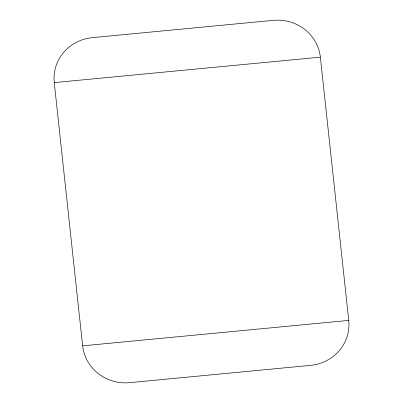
<?xml version="1.0" encoding="UTF-8"?>
<svg xmlns="http://www.w3.org/2000/svg" width="403" height="403" viewBox="0 0 403 403"><rect width="100%" height="100%" fill="white"/><g stroke="black" fill="none" stroke-linecap="round" stroke-linejoin="round"><path stroke-width="0.6" d="M54.254 82.595L320.365 57.161L348.746 320.405A42.809 41.091 2.8 0 1 310.582 365.365L129.625 382.659A42.809 41.091 2.8 0 1 82.635 345.839L54.254 82.595A42.809 41.091 2.8 0 1 92.418 37.635L273.375 20.341A42.809 41.091 2.8 0 1 320.365 57.161M82.635 345.839L348.746 320.405"/></g></svg>
